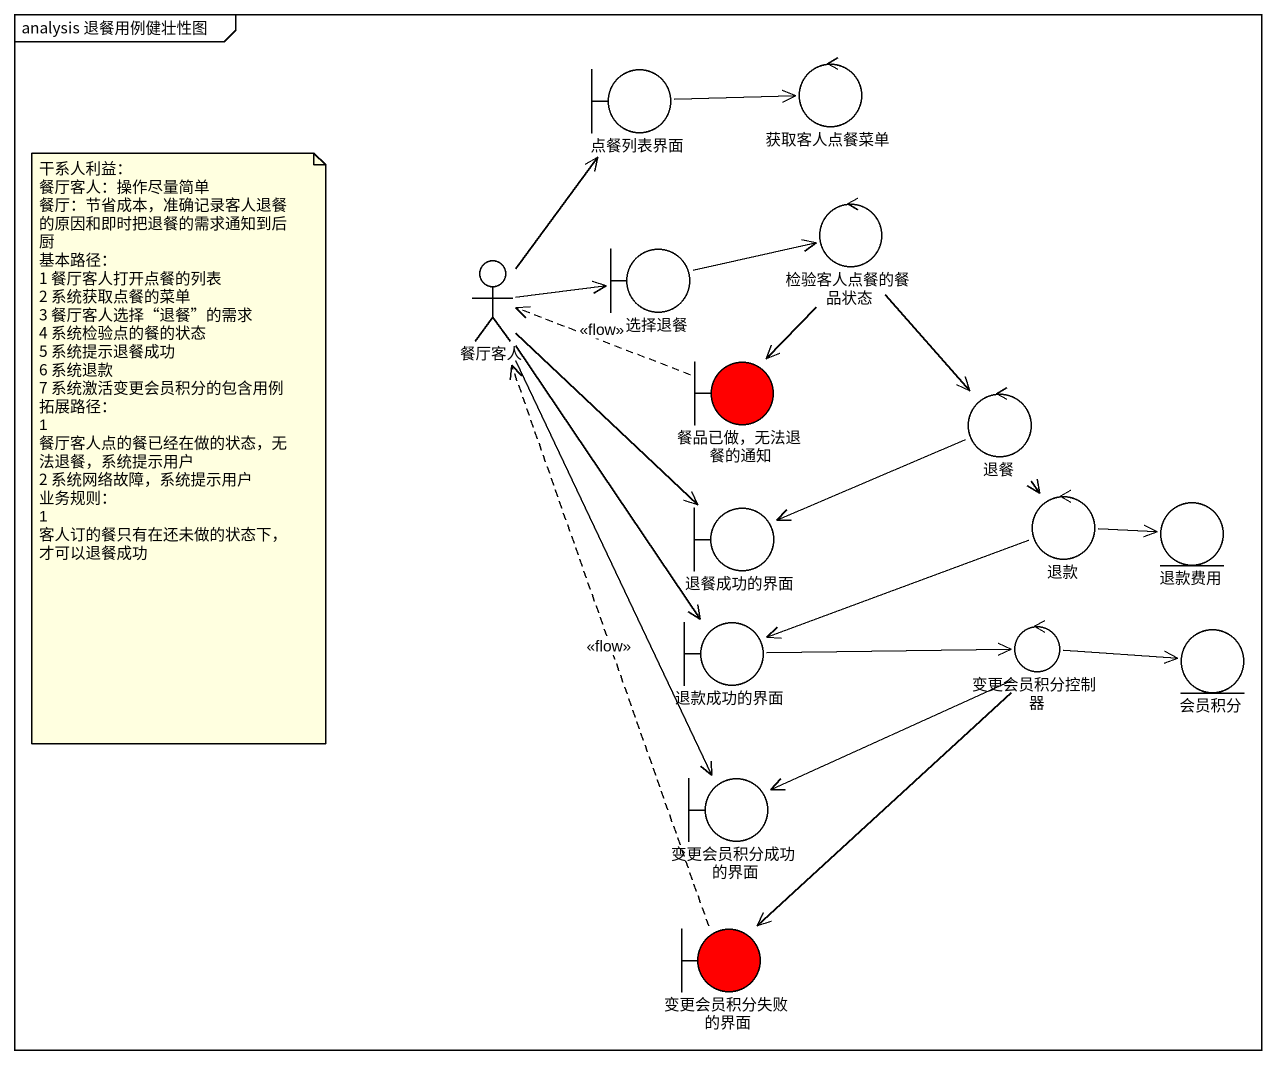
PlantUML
@startuml
mainframe analysis 退餐用例健壮性图
boundary 点餐列表界面
control 获取客人点餐菜单
control 检验客人点餐的餐品状态
actor 餐厅客人
boundary 选择退餐
boundary "餐品已做，无法退餐的通知" as 餐品已做_无法退餐的通知 #FF0000
control 退餐
boundary 退餐成功的界面
control 退款
entity 退款费用
boundary 退款成功的界面
control 变更会员积分控制器
entity 会员积分
boundary 变更会员积分成功的界面
boundary 变更会员积分失败的界面 #FF0000
点餐列表界面 -right-> 获取客人点餐菜单
检验客人点餐的餐品状态 --> 餐品已做_无法退餐的通知
检验客人点餐的餐品状态 --> 退餐
餐厅客人 -up-> 点餐列表界面
餐厅客人 -right-> 选择退餐
餐厅客人 --> 退餐成功的界面
餐厅客人 --> 退款成功的界面
餐厅客人 --> 变更会员积分成功的界面
选择退餐 -right-> 检验客人点餐的餐品状态
餐品已做_无法退餐的通知 .left.> 餐厅客人 : <<flow>>
退餐 -left-> 退餐成功的界面
退餐 --> 退款
退款 -right-> 退款费用
退款 -left-> 退款成功的界面
退款成功的界面 -right-> 变更会员积分控制器
变更会员积分控制器 -right-> 会员积分
变更会员积分控制器 -left-> 变更会员积分成功的界面
变更会员积分控制器 --> 变更会员积分失败的界面
变更会员积分失败的界面 .up.> 餐厅客人 : <<flow>>
note as N1
  干系人利益：
  餐厅客人：操作尽量简单
  餐厅：节省成本，准确记录客人退餐的原因和即时把退餐的需求通知到后厨
  基本路径：
  1 餐厅客人打开点餐的列表
  2 系统获取点餐的菜单
  3 餐厅客人选择“退餐”的需求
  4 系统检验点的餐的状态
  5 系统提示退餐成功
  6 系统退款
  7 系统激活变更会员积分的包含用例
  拓展路径：
  1 餐厅客人点的餐已经在做的状态，无法退餐，系统提示用户
  2 系统网络故障，系统提示用户
  业务规则：
  1 客人订的餐只有在还未做的状态下，才可以退餐成功
end note
@enduml
